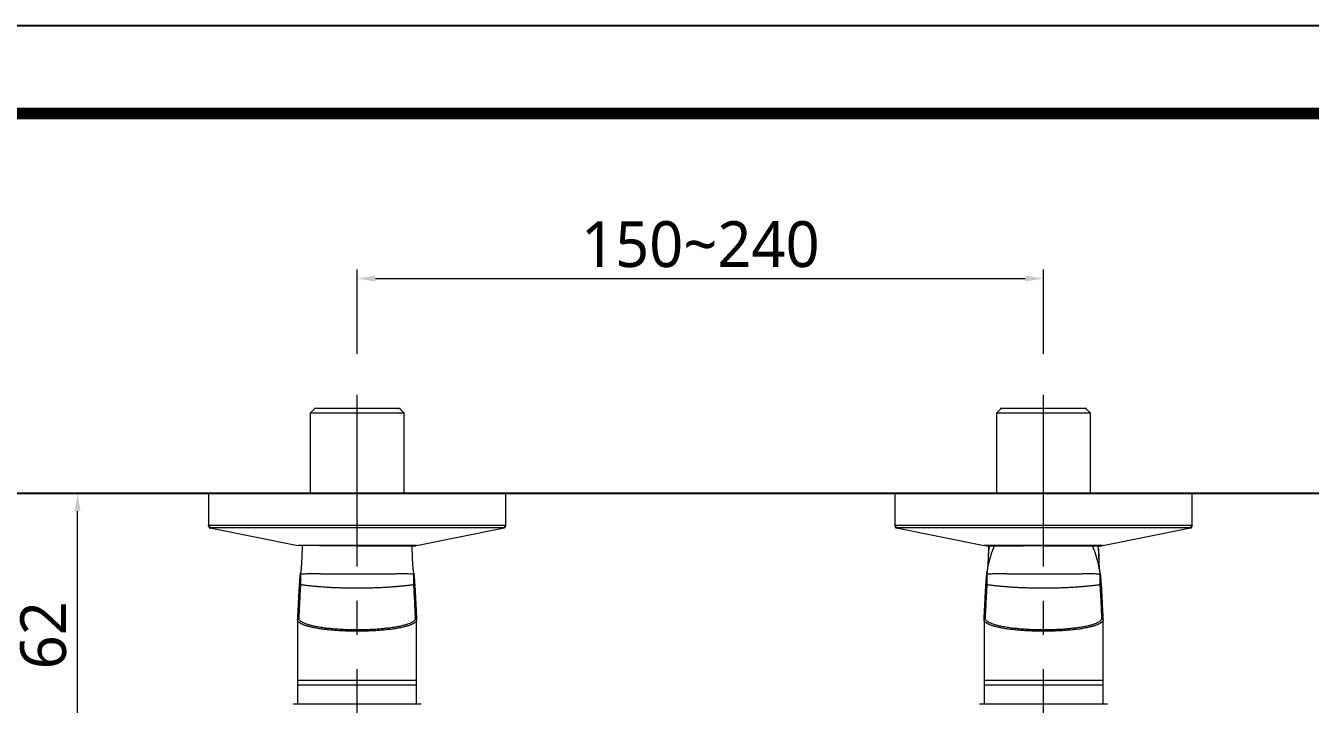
# Model space of a CAD drawing. Extents: x 6534 to 7663, y 0 to 827.
# Drawn here: x 6675 to 6955.7, y 678.5 to 826.8 of the extents above; entities that cross this region are included whole.
import ezdxf

# ---------------------------------------------------------------- set-up
doc = ezdxf.new("R2010")
doc.units = 0
doc.header["$LTSCALE"] = 30
doc.header["$MEASUREMENT"] = 0
doc.header["$PDMODE"] = 3
doc.header["$PDSIZE"] = -10
doc.linetypes.add('CENTER', pattern=[2, 1.25, -0.25, 0.25, -0.25])
doc.layers.get('0').update_dxf_attribs({"linetype": 'CONTINUOUS'})
doc.layers.get('DEFPOINTS').update_dxf_attribs({"linetype": 'CONTINUOUS'})
doc.layers.add('1', color=7, linetype='CONTINUOUS')
doc.layers.add('DEF_LAYER_ASSEM_MEMBER', color=7, linetype='CONTINUOUS')
doc.styles.add('Daelim Dimension', font='NanumGothic.ttf')
doc.dimstyles.new('DEFAULT', dxfattribs={"dimscale": 2, "dimtxt": 2, "dimasz": 2, "dimexe": 0, "dimexo": 2, "dimgap": 1, "dimtad": 1, "dimdec": 1, "dimzin": 9, "dimdsep": 46, "dimtxsty": 'Daelim Dimension', "dimcen": 0.5, "dimclrd": 252, "dimclre": 252, "dimclrt": 3, "dimadec": 1, "dimazin": 0, "dimtfac": 1, "dimtdec": 1, "dimtix": 1, "dimtmove": 0, "dimatfit": 3, "dimfxl": 1, "dimtolj": 1, "dimtzin": 1, "dimlwd": 9, "dimlwe": 9, "dimarcsym": 0})

# ---------------------------------------------------------------- blocks, each defined once
blk = doc.blocks.new('*D12')
at = {"color": 5, "lineweight": 9, "ltscale": 0.5, "transparency": 16777216}
for p, q in [((6697.13, 724.65), (6684.33, 724.65)), ((6686.33, 666.49), (6686.33, 720.65)), ((6697.13, 662.49), (6684.33, 662.49))]:
    blk.add_line(p, q, dxfattribs=at)
at = {"color": 5, "ltscale": 0.5, "transparency": 16777216}
for points in [[(6685.66, 720.65), (6686.99, 720.65), (6686.33, 724.65)], [(6685.66, 666.49), (6686.99, 666.49), (6686.33, 662.49)]]:
    blk.add_solid(points, dxfattribs=at)
at = {"layer": 'DEFPOINTS', "color": 0, "ltscale": 0.5, "transparency": 16777216}
for p in [(6686.33, 724.65), (6701.13, 724.65), (6701.13, 662.49)]:
    blk.add_point(p, dxfattribs=at)
at = {"color": 7, "ltscale": 0.5, "transparency": 16777216, "insert": (6678.88, 693.57), "char_height": 10, "attachment_point": 5, "rotation": 90, "style": 'Daelim Dimension'}
blk.add_mtext('\\A1;62', dxfattribs=at)
blk = doc.blocks.new('*D16')
at = {"color": 5, "lineweight": 9, "ltscale": 0.5, "transparency": 16777216}
for p, q in [((6747.43, 755.05), (6747.43, 773.54)), ((6897.43, 755.05), (6897.43, 773.54)), ((6751.43, 771.54), (6893.43, 771.54))]:
    blk.add_line(p, q, dxfattribs=at)
at = {"color": 5, "ltscale": 0.5, "transparency": 16777216}
for points in [[(6751.43, 772.2), (6751.43, 770.87), (6747.43, 771.54)], [(6893.43, 772.2), (6893.43, 770.87), (6897.43, 771.54)]]:
    blk.add_solid(points, dxfattribs=at)
at = {"layer": 'DEFPOINTS', "color": 0, "ltscale": 0.5, "transparency": 16777216}
for p in [(6897.43, 771.54), (6747.43, 751.05), (6897.43, 751.05)]:
    blk.add_point(p, dxfattribs=at)
at = {"color": 7, "ltscale": 0.5, "transparency": 16777216, "insert": (6822.43, 778.98), "char_height": 10, "attachment_point": 5, "style": 'Daelim Dimension'}
blk.add_mtext('\\A1;150~240', dxfattribs=at)

msp = doc.modelspace()

# ---------------------------------------------------------------- linework, layer by layer
at = {"ltscale": 0.5}
msp.add_line((6667.46, 724.65), (7358.15, 724.65), dxfattribs=at)
msp.add_lwpolyline([(6534.42, 0), (7662.82, 0), (7662.82, 826.8), (6534.42, 826.8)], close=True, dxfattribs=at)
at = {"color": 5, "linetype": 'ByBlock', "lineweight": 200, "const_width": 2.6}
msp.add_lwpolyline([(6552.57, 35.4), (7644.57, 35.4), (7644.57, 807.6), (6552.57, 807.6)], close=True, dxfattribs=at)
at = {"ltscale": 0.5}
for centre, radius, start, end in [((6715.59, 717.67), 0.675, 191.2992, 247.2598), ((6779.22, 717.71), 0.729, 294.9963, 346.4523), ((6865.56, 717.65), 0.638, 189.5407, 249.0306), ((6929.26, 717.68), 0.684, 293.1769, 348.2717)]:
    msp.add_arc(centre, radius, start, end, dxfattribs=at)
at = {"layer": '1', "color": 7, "linetype": 'Continuous', "lineweight": 18}
for p, q in [((6738.18, 743.13), (6737.18, 742.13)), ((6737.18, 742.13), (6737.18, 724.65)), ((6738.03, 743.13), (6738.03, 742.98)), ((6757.68, 742.13), (6756.68, 743.13)), ((6756.83, 742.98), (6756.83, 743.13)), ((6757.68, 724.65), (6757.68, 742.13)), ((6888.18, 743.13), (6887.18, 742.13)), ((6887.18, 742.13), (6887.18, 724.65)), ((6888.03, 743.13), (6888.03, 742.98)), ((6907.68, 742.13), (6906.68, 743.13)), ((6906.83, 742.98), (6906.83, 743.13)), ((6907.68, 724.65), (6907.68, 742.13)), ((6714.93, 724.63), (6714.93, 717.54)), ((6779.93, 717.54), (6779.93, 724.63)), ((6864.93, 724.63), (6864.93, 717.54)), ((6929.93, 717.54), (6929.93, 724.63)), ((6715.33, 717.05), (6734.49, 713.17)), ((6760.38, 713.17), (6779.53, 717.05)), ((6865.33, 717.05), (6884.49, 713.17)), ((6910.38, 713.17), (6929.53, 717.05)), ((6734.43, 683.67), (6734.43, 678.47)), ((6760.43, 678.47), (6760.43, 683.67)), ((6884.43, 683.67), (6884.43, 678.47)), ((6910.43, 678.47), (6910.43, 683.67))]:
    msp.add_line(p, q, dxfattribs=at)
at = {"layer": '1', "color": 7, "linetype": 'Continuous', "lineweight": 13}
for p, q in [((6753.57, 713.13), (6753.57, 713.14)), ((6903.57, 713.13), (6903.57, 713.14))]:
    msp.add_line(p, q, dxfattribs=at)
at = {"layer": '1', "color": 7, "linetype": 'Continuous', "lineweight": 18}
for centre, major_axis, ratio, start_param, end_param in [((6747.43, 742.13), (-10.25, 0), 0.000742, 4.712389, 6.283206), ((6747.43, 743.13), (-9.4, 0), 0.000742, 4.712389, 6.283193), ((6747.43, 743.13), (-9.25, 0), 0.000742, 4.712389, 6.282467), ((6747.43, 743.13), (-9.25, 0), 0.000742, 2.996449, 4.712389), ((6747.43, 743.13), (-9.4, 0), 0.000742, 3.141585, 4.712389), ((6747.43, 742.13), (-10.25, 0), 0.000742, 3.141572, 4.712389), ((6897.43, 742.13), (-10.25, 0), 0.000742, 4.712389, 6.283206), ((6897.43, 743.13), (-9.4, 0), 0.000742, 4.712389, 6.283193), ((6897.43, 743.13), (-9.25, 0), 0.000742, 4.712389, 6.282467), ((6897.43, 743.13), (-9.4, 0), 0.000742, 3.141585, 4.712389), ((6897.43, 743.13), (-9.25, 0), 0.000742, 2.996449, 4.712389), ((6897.43, 742.13), (-10.25, 0), 0.000742, 3.141572, 4.712389), ((6747.43, 724.63), (-32.5, 0), 0.000742, 5.423876, 6.28319), ((6747.43, 724.63), (32.5, 0), 0.000742, 6.283184, 8.565468), ((6897.43, 724.63), (-32.5, 0), 0.000742, 5.423876, 6.28319), ((6897.43, 724.63), (32.5, 0), 0.000742, 6.283184, 8.565468), ((6747.43, 717.05), (-32.1, 0), 0.000742, 5.423876, 6.28182), ((6747.43, 717.05), (-32.1, 0), 0.000742, 3.140809, 5.423876), ((6897.43, 717.05), (-32.1, 0), 0.000742, 5.423876, 6.28182), ((6897.43, 717.05), (-32.1, 0), 0.000742, 3.140809, 5.423876), ((6747.43, 713.17), (-12.95, 0), 0.000742, 5.625991, 6.279825), ((6747.43, 713.17), (-12.95, 0), 0.000742, 3.144873, 5.423876), ((6747.43, 713.13), (-12.55, 0), 0.000742, 3.147991, 5.423876), ((6747.43, 713.13), (9.4, 0), 0.000742, 5.423876, 8.565468), ((6747.43, 713.13), (-12.55, 0), 0.000742, 1.779825, 2.282283), ((6747.43, 713.13), (-12.55, 0), 0.000742, 2.282283, 2.672626), ((6897.43, 713.13), (-12.55, 0), 0.000742, 5.423876, 6.572962), ((6897.43, 713.13), (-12.55, 0), 0.000742, 5.826121, 7.493154), ((6897.43, 713.17), (-12.95, 0), 0.000742, 5.625991, 6.279825), ((6897.43, 713.13), (-12.55, 0), 0.000742, 5.423876, 6.199702), ((6897.43, 713.13), (9.4, 0), 0.000742, 2.282283, 3.141611), ((6897.43, 713.17), (-12.95, 0), 0.000742, 3.144873, 5.423876), ((6897.43, 713.13), (-12.55, 0), 0.000742, 3.147991, 5.423876), ((6897.43, 713.13), (9.4, 0), 0.000742, 5.423876, 8.565468), ((6897.43, 713.13), (-12.55, 0), 0.000742, 1.779825, 2.282283), ((6897.43, 713.13), (-12.55, 0), 0.000742, 2.282283, 2.672626), ((6759.77, 704.04), (0.3, 0.016), 0.981961, 6.230208, 7.800655), ((6759.75, 704.28), (0.298, 0.035), 0.982862, 6.164967, 6.283286), ((6909.77, 704.04), (0.3, 0.016), 0.981961, 6.230208, 7.800655), ((6909.75, 704.28), (0.298, 0.035), 0.982862, 6.164967, 6.283286), ((6747.43, 682.67), (-13, 0), 0.000742, 4.712389, 6.283188), ((6747.43, 682.67), (-13, 0), 0.000742, 3.14159, 4.712389), ((6897.43, 682.67), (-13, 0), 0.000742, 4.712389, 6.283188), ((6897.43, 682.67), (-13, 0), 0.000742, 3.14159, 4.712389), ((6747.43, 678.47), (14, 0), 0.000742, 1.570796, 3.140699), ((6747.43, 678.47), (14, 0), 0.000742, 0.000894, 1.570796), ((6897.43, 678.47), (14, 0), 0.000742, 1.570796, 3.140699), ((6897.43, 678.47), (14, 0), 0.000742, 0.000894, 1.570796)]:
    msp.add_ellipse(centre, major_axis=major_axis, ratio=ratio, start_param=start_param, end_param=end_param, dxfattribs=at)
at = {"layer": '1', "color": 7, "linetype": 'Continuous', "lineweight": 13}
for centre, major_axis, ratio, start_param, end_param in [((6747.43, 717.54), (-32.5, 0), 0.000742, 5.423876, 6.283355), ((6747.43, 717.54), (-32.5, 0), 0.000742, 3.141756, 5.423876), ((6897.43, 717.54), (-32.5, 0), 0.000742, 5.423876, 6.283355), ((6897.43, 717.54), (-32.5, 0), 0.000742, 3.141756, 5.423876), ((6747.43, 713.17), (-12.95, 0), 0.000742, 5.423876, 6.279809), ((6747.43, 713.13), (-12.55, 0), 0.000742, 2.909669, 3.147978), ((6897.43, 713.17), (-12.95, 0), 0.000742, 5.423876, 6.279809), ((6897.43, 713.13), (-12.55, 0), 0.000742, 5.423876, 6.199702), ((6889.24, 715.14), (0, -2), 0.65296, 6.082377, 6.282205), ((6897.43, 713.13), (-12.55, 0), 0.000742, 2.909669, 3.147978), ((6735.1, 704.04), (-0.3, 0.016), 0.981961, 4.765716, 6.336162), ((6735.12, 704.28), (-0.298, 0.035), 0.982862, 4.827117, 6.401403), ((6759.75, 704.28), (0.298, 0.035), 0.982862, 0.000101, 1.456068), ((6885.1, 704.04), (-0.3, 0.016), 0.981961, 4.765716, 6.336162), ((6885.12, 704.28), (-0.298, 0.035), 0.982862, 4.827117, 6.401403), ((6909.75, 704.28), (0.298, 0.035), 0.982862, 0.000101, 1.456068), ((6734.73, 696.94), (-0.3, 0.015), 0.981403, 4.762568, 6.335368), ((6760.13, 696.94), (0.3, 0.015), 0.981403, 6.231002, 7.803802), ((6884.73, 696.94), (-0.3, 0.015), 0.981403, 4.762568, 6.335368), ((6910.13, 696.94), (0.3, 0.015), 0.981403, 6.231002, 7.803802)]:
    msp.add_ellipse(centre, major_axis=major_axis, ratio=ratio, start_param=start_param, end_param=end_param, dxfattribs=at)
at = {"layer": '1', "color": 7, "linetype": 'Continuous', "lineweight": 18}
for points, degree in [([(6735.43, 713.17), (6735.33, 710.74)], 1), ([(6758.12, 713.14), (6758.47, 713.14), (6758.77, 713.14), (6759, 713.13), (6759.18, 713.13), (6759.3, 713.13)], 5), ([(6759.3, 713.13), (6759.35, 713.13), (6759.39, 713.13), (6759.42, 713.13), (6759.43, 713.13), (6759.43, 713.13)], 5), ([(6759.53, 710.75), (6759.43, 713.17)], 1), ([(6885.06, 707.13), (6885.32, 709.15), (6885.88, 711.16), (6886.74, 713.14)], 3), ([(6885.43, 713.17), (6885.31, 710.19)], 1), ([(6885.57, 713.13), (6885.5, 713.13), (6885.46, 713.13), (6885.43, 713.13), (6885.42, 713.13), (6885.44, 713.13)], 5), ([(6886.74, 713.14), (6886.39, 713.14), (6886.1, 713.14), (6885.86, 713.13), (6885.68, 713.13), (6885.57, 713.13)], 5), ([(6908.12, 713.14), (6908.47, 713.14), (6908.77, 713.14), (6909, 713.13), (6909.18, 713.13), (6909.3, 713.13)], 5), ([(6909.8, 707.13), (6909.54, 709.15), (6908.98, 711.16), (6908.12, 713.14)], 3), ([(6909.3, 713.13), (6909.36, 713.13), (6909.41, 713.13), (6909.43, 713.13), (6909.44, 713.13), (6909.42, 713.13)], 5), ([(6909.56, 710.19), (6909.43, 713.17)], 1), ([(6735.33, 710.74), (6735.26, 708.38), (6735.06, 707.14)], 2), ([(6759.8, 707.2), (6759.6, 708.44), (6759.53, 710.75)], 2), ([(6885.33, 710.74), (6885.26, 708.38), (6885.06, 707.14)], 2), ([(6909.8, 707.2), (6909.6, 708.44), (6909.53, 710.75)], 2), ([(6735.06, 707.13), (6735.07, 707.1), (6735.08, 707.03), (6735.1, 706.97), (6735.11, 706.94)], 3), ([(6759.76, 706.94), (6759.76, 706.97), (6759.78, 707.03), (6759.79, 707.1), (6759.8, 707.13)], 3), ([(6885.06, 707.13), (6885.07, 707.1), (6885.08, 707.03), (6885.1, 706.97), (6885.11, 706.94)], 3), ([(6909.76, 706.94), (6909.76, 706.97), (6909.78, 707.03), (6909.79, 707.1), (6909.8, 707.13)], 3), ([(6734.43, 696.94), (6734.45, 697.24), (6734.48, 697.84), (6734.52, 698.66), (6734.56, 699.42), (6734.6, 700.13), (6734.63, 700.79), (6734.66, 701.4), (6734.69, 701.97), (6734.72, 702.5), (6734.74, 702.97), (6734.76, 703.37), (6734.78, 703.73), (6734.79, 703.94), (6734.8, 704.04)], 3), ([(6734.82, 704.32), (6734.8, 704.06)], 1), ([(6735.1, 704.34), (6735.1, 704.36), (6735.1, 704.42), (6735.11, 704.5), (6735.11, 704.55), (6735.12, 704.58)], 3), ([(6759.75, 704.58), (6759.47, 704.54), (6758.9, 704.47), (6758.02, 704.37), (6757.12, 704.28), (6756.19, 704.19), (6755.24, 704.11), (6754.26, 704.04), (6753.27, 703.98), (6752.25, 703.94), (6751.2, 703.9), (6750.08, 703.86), (6748.84, 703.84), (6747.92, 703.84), (6747.43, 703.84)], 3), ([(6759.75, 704.58), (6759.75, 704.55), (6759.75, 704.5), (6759.76, 704.42), (6759.77, 704.36), (6759.77, 704.34)], 3), ([(6760.07, 704.06), (6760.04, 704.32)], 1), ([(6760.07, 704.04), (6760.07, 703.89), (6760.09, 703.58), (6760.11, 703.13), (6760.14, 702.63), (6760.17, 702.09), (6760.2, 701.51), (6760.23, 700.88), (6760.26, 700.21), (6760.3, 699.48), (6760.34, 698.7), (6760.38, 697.86), (6760.41, 697.25), (6760.43, 696.94)], 3), ([(6884.43, 696.94), (6884.45, 697.24), (6884.48, 697.84), (6884.52, 698.66), (6884.56, 699.42), (6884.6, 700.13), (6884.63, 700.79), (6884.66, 701.4), (6884.69, 701.97), (6884.72, 702.5), (6884.74, 702.97), (6884.76, 703.37), (6884.78, 703.73), (6884.79, 703.94), (6884.8, 704.04)], 3), ([(6884.82, 704.32), (6884.8, 704.06)], 1), ([(6885.1, 704.34), (6885.1, 704.36), (6885.1, 704.42), (6885.11, 704.5), (6885.11, 704.55), (6885.12, 704.58)], 3), ([(6909.75, 704.58), (6909.47, 704.54), (6908.9, 704.47), (6908.02, 704.37), (6907.12, 704.28), (6906.19, 704.19), (6905.24, 704.11), (6904.26, 704.04), (6903.27, 703.98), (6902.25, 703.94), (6901.2, 703.9), (6900.08, 703.86), (6898.84, 703.84), (6897.92, 703.84), (6897.43, 703.84)], 3), ([(6909.75, 704.58), (6909.75, 704.55), (6909.75, 704.5), (6909.76, 704.42), (6909.77, 704.36), (6909.77, 704.34)], 3), ([(6910.07, 704.06), (6910.04, 704.32)], 1), ([(6910.07, 704.04), (6910.07, 703.89), (6910.09, 703.58), (6910.11, 703.13), (6910.14, 702.63), (6910.17, 702.09), (6910.2, 701.51), (6910.23, 700.88), (6910.26, 700.21), (6910.3, 699.48), (6910.34, 698.7), (6910.38, 697.86), (6910.41, 697.25), (6910.43, 696.94)], 3), ([(6734.43, 696.99), (6734.43, 683.67)], 1), ([(6747.43, 694.73), (6747.16, 694.73), (6746.62, 694.73), (6745.81, 694.74), (6744.88, 694.77), (6743.87, 694.82), (6742.76, 694.9), (6741.58, 695), (6740.36, 695.14), (6739.15, 695.32), (6738.06, 695.52), (6737.14, 695.74), (6736.42, 695.96), (6735.86, 696.18), (6735.44, 696.38), (6735.14, 696.57), (6734.95, 696.74), (6734.81, 696.91), (6734.74, 697.08), (6734.73, 697.18), (6734.73, 697.23)], 3), ([(6760.13, 697.23), (6760.13, 697.18), (6760.12, 697.08), (6760.05, 696.92), (6759.91, 696.73), (6759.68, 696.54), (6759.32, 696.32), (6758.81, 696.09), (6758.12, 695.86), (6757.23, 695.62), (6756.19, 695.4), (6755.07, 695.22), (6753.94, 695.07), (6752.83, 694.96), (6751.79, 694.87), (6750.81, 694.81), (6749.93, 694.77), (6749.05, 694.74), (6748.18, 694.73), (6747.67, 694.73), (6747.43, 694.73)], 3), ([(6760.43, 683.67), (6760.43, 696.99)], 1), ([(6884.43, 696.99), (6884.43, 683.67)], 1), ([(6897.43, 694.73), (6897.16, 694.73), (6896.62, 694.73), (6895.81, 694.74), (6894.88, 694.77), (6893.87, 694.82), (6892.76, 694.9), (6891.58, 695), (6890.36, 695.14), (6889.15, 695.32), (6888.06, 695.52), (6887.14, 695.74), (6886.42, 695.96), (6885.86, 696.18), (6885.44, 696.38), (6885.14, 696.57), (6884.95, 696.74), (6884.81, 696.91), (6884.74, 697.08), (6884.73, 697.18), (6884.73, 697.23)], 3), ([(6910.13, 697.23), (6910.13, 697.18), (6910.12, 697.08), (6910.05, 696.92), (6909.91, 696.73), (6909.68, 696.54), (6909.32, 696.32), (6908.81, 696.09), (6908.12, 695.86), (6907.23, 695.62), (6906.19, 695.4), (6905.07, 695.22), (6903.94, 695.07), (6902.83, 694.96), (6901.79, 694.87), (6900.81, 694.81), (6899.93, 694.77), (6899.05, 694.74), (6898.18, 694.73), (6897.67, 694.73), (6897.43, 694.73)], 3), ([(6910.43, 683.67), (6910.43, 696.99)], 1)]:
    msp.add_open_spline(points, degree=degree, dxfattribs=at)
for points, degree, knots in [([(6747.43, 713.14), (6748.09, 713.14), (6749.41, 713.14), (6751.37, 713.14), (6753.82, 713.14), (6755.89, 713.14), (6757.15, 713.14), (6757.82, 713.14), (6758.12, 713.14)], 5, [0, 0, 0, 0, 0, 0, 0.25, 0.5, 0.75, 1, 1, 1, 1, 1, 1]), ([(6759.47, 713.13), (6759.58, 713.13), (6759.76, 713.13), (6759.92, 713.13), (6759.99, 713.13), (6760.01, 713.13), (6760.07, 713.13), (6760.14, 713.14), (6760.2, 713.14), (6760.24, 713.15), (6760.24, 713.15)], 3, [0, 0, 0, 0, 0.320669, 0.643512, 0.809326, 0.915904, 0.947492, 0.966901, 0.995271, 1, 1, 1, 1]), ([(6897.43, 713.14), (6896.77, 713.14), (6895.46, 713.14), (6893.49, 713.14), (6891.04, 713.14), (6888.97, 713.14), (6887.72, 713.14), (6887.04, 713.14), (6886.74, 713.14)], 5, [0, 0, 0, 0, 0, 0, 0.25, 0.5, 0.75, 1, 1, 1, 1, 1, 1]), ([(6897.43, 713.14), (6898.09, 713.14), (6899.41, 713.14), (6901.37, 713.14), (6903.82, 713.14), (6905.89, 713.14), (6907.15, 713.14), (6907.82, 713.14), (6908.12, 713.14)], 5, [0, 0, 0, 0, 0, 0, 0.25, 0.5, 0.75, 1, 1, 1, 1, 1, 1]), ([(6909.49, 713.13), (6909.59, 713.13), (6909.77, 713.13), (6909.92, 713.13), (6909.99, 713.13), (6910.01, 713.13), (6910.07, 713.13), (6910.14, 713.14), (6910.2, 713.14), (6910.24, 713.15), (6910.24, 713.15)], 3, [0, 0, 0, 0, 0.305311, 0.635452, 0.805015, 0.914003, 0.946305, 0.966153, 0.995164, 1, 1, 1, 1]), ([(6885.33, 710.74), (6885.33, 710.73), (6885.33, 710.7), (6885.33, 710.64), (6885.32, 710.56), (6885.32, 710.49), (6885.32, 710.41), (6885.31, 710.33), (6885.31, 710.27), (6885.31, 710.24), (6885.31, 710.23)], 3, [0, 0, 0, 0, 0.041452, 0.192105, 0.343599, 0.495935, 0.649113, 0.803134, 0.957998, 1, 1, 1, 1]), ([(6909.53, 710.75), (6909.53, 710.7), (6909.54, 710.64), (6909.54, 710.47), (6909.55, 710.35), (6909.55, 710.23)], 3, [0, 0, 0, 0, 0.295619, 0.295619, 1, 1, 1, 1]), ([(6734.82, 704.28), (6734.82, 704.29), (6734.82, 704.29), (6734.82, 704.3), (6734.82, 704.31), (6734.82, 704.31), (6734.82, 704.32), (6734.82, 704.33), (6734.82, 704.34), (6734.82, 704.35), (6734.83, 704.36), (6734.83, 704.37), (6734.83, 704.38), (6734.83, 704.39), (6734.83, 704.4), (6734.83, 704.41), (6734.83, 704.42), (6734.83, 704.43), (6734.83, 704.44), (6734.83, 704.46), (6734.84, 704.47), (6734.84, 704.48), (6734.84, 704.49), (6734.84, 704.51), (6734.84, 704.52), (6734.84, 704.54), (6734.84, 704.56), (6734.85, 704.59), (6734.85, 704.61), (6734.85, 704.64), (6734.85, 704.67), (6734.85, 704.7), (6734.86, 704.74), (6734.86, 704.77), (6734.86, 704.8), (6734.86, 704.84), (6734.87, 704.87), (6734.87, 704.9), (6734.87, 704.91)], 3, [0, 0, 0, 0, 0.021119, 0.042235, 0.063351, 0.084466, 0.105583, 0.126703, 0.147826, 0.168954, 0.190088, 0.211229, 0.232378, 0.253536, 0.274705, 0.295885, 0.317079, 0.338286, 0.359508, 0.380747, 0.402003, 0.423278, 0.444572, 0.465887, 0.487225, 0.508585, 0.549692, 0.590743, 0.631747, 0.672711, 0.713645, 0.754555, 0.795451, 0.836341, 0.877232, 0.918134, 0.959054, 1, 1, 1, 1]), ([(6734.87, 704.91), (6734.87, 704.91), (6734.87, 704.91), (6734.87, 704.92), (6734.87, 704.93), (6734.87, 704.94), (6734.87, 704.95), (6734.87, 704.96), (6734.87, 704.97), (6734.87, 704.99), (6734.88, 705), (6734.88, 705.02), (6734.88, 705.03), (6734.88, 705.05), (6734.88, 705.06), (6734.88, 705.08), (6734.88, 705.1), (6734.88, 705.11), (6734.88, 705.13), (6734.88, 705.14), (6734.88, 705.15), (6734.89, 705.16), (6734.89, 705.17), (6734.89, 705.18), (6734.89, 705.19), (6734.89, 705.21), (6734.89, 705.22), (6734.89, 705.23), (6734.89, 705.24), (6734.89, 705.25), (6734.89, 705.26), (6734.89, 705.28), (6734.89, 705.3), (6734.9, 705.32), (6734.9, 705.34), (6734.9, 705.37), (6734.9, 705.39), (6734.9, 705.42), (6734.91, 705.46), (6734.91, 705.52), (6734.92, 705.59), (6734.92, 705.66), (6734.93, 705.73), (6734.93, 705.81), (6734.94, 705.88), (6734.94, 705.96), (6734.95, 706.02), (6734.95, 706.08), (6734.96, 706.14), (6734.96, 706.19), (6734.97, 706.25), (6734.97, 706.3), (6734.98, 706.35), (6734.98, 706.41), (6734.99, 706.46), (6734.99, 706.52), (6735, 706.57), (6735, 706.62), (6735.01, 706.68), (6735.02, 706.73), (6735.02, 706.79), (6735.03, 706.85), (6735.04, 706.9), (6735.04, 706.96), (6735.05, 707.01), (6735.06, 707.07), (6735.06, 707.11), (6735.06, 707.13)], 3, [0, 0, 0, 0, 0.004125, 0.008927, 0.014408, 0.020565, 0.027399, 0.034909, 0.043092, 0.051947, 0.061473, 0.073789, 0.084149, 0.092571, 0.099368, 0.109159, 0.118762, 0.126807, 0.132993, 0.139176, 0.145356, 0.151532, 0.157706, 0.163875, 0.170042, 0.176205, 0.182365, 0.188522, 0.194675, 0.200825, 0.206971, 0.216427, 0.226623, 0.237559, 0.249235, 0.261647, 0.274795, 0.288677, 0.303289, 0.337894, 0.372219, 0.406282, 0.440105, 0.47371, 0.507118, 0.540353, 0.573437, 0.596116, 0.618601, 0.640903, 0.663028, 0.684986, 0.706784, 0.728431, 0.749936, 0.771307, 0.792552, 0.81368, 0.8347, 0.855621, 0.876451, 0.897198, 0.917871, 0.93848, 0.959032, 0.979536, 1, 1, 1, 1]), ([(6735.12, 704.58), (6735.11, 704.64), (6735.11, 704.81), (6735.1, 705.23), (6735.1, 705.75), (6735.1, 706.33), (6735.11, 706.74), (6735.11, 706.94)], 3, [0, 0, 0, 0, 0.225859, 0.443528, 0.654479, 0.846311, 1, 1, 1, 1]), ([(6759.76, 706.94), (6759.76, 706.74), (6759.76, 706.3), (6759.76, 705.71), (6759.76, 705.19), (6759.76, 704.8), (6759.75, 704.64), (6759.75, 704.58)], 3, [0, 0, 0, 0, 0.156734, 0.369671, 0.575106, 0.785338, 1, 1, 1, 1]), ([(6759.8, 707.13), (6759.8, 707.12), (6759.8, 707.1), (6759.81, 707.07), (6759.81, 707.05), (6759.81, 707.02), (6759.82, 706.99), (6759.82, 706.97), (6759.82, 706.94), (6759.83, 706.91), (6759.83, 706.89), (6759.83, 706.86), (6759.84, 706.83), (6759.84, 706.81), (6759.84, 706.78), (6759.84, 706.75), (6759.85, 706.73), (6759.85, 706.7), (6759.85, 706.68), (6759.86, 706.65), (6759.86, 706.62), (6759.86, 706.6), (6759.86, 706.57), (6759.87, 706.55), (6759.87, 706.52), (6759.87, 706.49), (6759.87, 706.47), (6759.88, 706.44), (6759.88, 706.42), (6759.88, 706.39), (6759.88, 706.37), (6759.89, 706.34), (6759.89, 706.31), (6759.89, 706.29), (6759.89, 706.26), (6759.9, 706.24), (6759.9, 706.21), (6759.9, 706.19), (6759.9, 706.16), (6759.9, 706.14), (6759.91, 706.11), (6759.91, 706.05), (6759.92, 705.96), (6759.93, 705.84), (6759.94, 705.73), (6759.95, 705.61), (6759.95, 705.52), (6759.96, 705.45), (6759.96, 705.4), (6759.96, 705.36), (6759.97, 705.31), (6759.97, 705.27), (6759.97, 705.23), (6759.98, 705.18), (6759.98, 705.14), (6759.98, 705.1), (6759.98, 705.06), (6759.99, 705.02), (6759.99, 704.98), (6759.99, 704.95), (6759.99, 704.92), (6759.99, 704.91)], 3, [0, 0, 0, 0, 0.009698, 0.019405, 0.029122, 0.038851, 0.048591, 0.058345, 0.068113, 0.077895, 0.087693, 0.097508, 0.107341, 0.117192, 0.127063, 0.136954, 0.146867, 0.156801, 0.166759, 0.176741, 0.186748, 0.196781, 0.206841, 0.216929, 0.227045, 0.237191, 0.247367, 0.257575, 0.267816, 0.278089, 0.288397, 0.29874, 0.309119, 0.319535, 0.329989, 0.340481, 0.351013, 0.361586, 0.3722, 0.382856, 0.393555, 0.404299, 0.456104, 0.508622, 0.561948, 0.616175, 0.671389, 0.69516, 0.718866, 0.742512, 0.766103, 0.789645, 0.81314, 0.836595, 0.860013, 0.8834, 0.906759, 0.930095, 0.953411, 0.976711, 1, 1, 1, 1]), ([(6759.99, 704.91), (6759.99, 704.9), (6759.99, 704.89), (6760, 704.87), (6760, 704.85), (6760, 704.84), (6760, 704.82), (6760, 704.8), (6760, 704.78), (6760, 704.77), (6760, 704.75), (6760.01, 704.73), (6760.01, 704.72), (6760.01, 704.7), (6760.01, 704.69), (6760.01, 704.67), (6760.01, 704.66), (6760.01, 704.64), (6760.01, 704.63), (6760.02, 704.61), (6760.02, 704.6), (6760.02, 704.58), (6760.02, 704.57), (6760.02, 704.56), (6760.02, 704.54), (6760.02, 704.53), (6760.02, 704.5), (6760.03, 704.48), (6760.03, 704.45), (6760.03, 704.43), (6760.03, 704.41), (6760.03, 704.39), (6760.04, 704.37), (6760.04, 704.35), (6760.04, 704.33), (6760.04, 704.31), (6760.04, 704.3), (6760.05, 704.29), (6760.05, 704.28)], 3, [0, 0, 0, 0, 0.020603, 0.041201, 0.061795, 0.082385, 0.102974, 0.123561, 0.144148, 0.164736, 0.185326, 0.205919, 0.226516, 0.247119, 0.267727, 0.288343, 0.308968, 0.329602, 0.350246, 0.370902, 0.391571, 0.412253, 0.432949, 0.453662, 0.474391, 0.495137, 0.537494, 0.579769, 0.621971, 0.664109, 0.706192, 0.74823, 0.790231, 0.832204, 0.874158, 0.916103, 0.958048, 1, 1, 1, 1]), ([(6884.82, 704.28), (6884.82, 704.29), (6884.82, 704.29), (6884.82, 704.3), (6884.82, 704.31), (6884.82, 704.31), (6884.82, 704.32), (6884.82, 704.33), (6884.82, 704.34), (6884.82, 704.35), (6884.83, 704.36), (6884.83, 704.37), (6884.83, 704.38), (6884.83, 704.39), (6884.83, 704.4), (6884.83, 704.41), (6884.83, 704.42), (6884.83, 704.43), (6884.83, 704.44), (6884.83, 704.46), (6884.84, 704.47), (6884.84, 704.48), (6884.84, 704.49), (6884.84, 704.51), (6884.84, 704.52), (6884.84, 704.54), (6884.84, 704.56), (6884.85, 704.59), (6884.85, 704.61), (6884.85, 704.64), (6884.85, 704.67), (6884.85, 704.7), (6884.86, 704.74), (6884.86, 704.77), (6884.86, 704.8), (6884.86, 704.84), (6884.87, 704.87), (6884.87, 704.9), (6884.87, 704.91)], 3, [0, 0, 0, 0, 0.021119, 0.042235, 0.063351, 0.084466, 0.105583, 0.126703, 0.147826, 0.168954, 0.190088, 0.211229, 0.232378, 0.253536, 0.274705, 0.295885, 0.317079, 0.338286, 0.359508, 0.380747, 0.402003, 0.423278, 0.444572, 0.465887, 0.487225, 0.508585, 0.549692, 0.590743, 0.631747, 0.672711, 0.713645, 0.754555, 0.795451, 0.836341, 0.877232, 0.918134, 0.959054, 1, 1, 1, 1]), ([(6884.87, 704.91), (6884.87, 704.91), (6884.87, 704.91), (6884.87, 704.92), (6884.87, 704.93), (6884.87, 704.94), (6884.87, 704.95), (6884.87, 704.96), (6884.87, 704.97), (6884.87, 704.99), (6884.88, 705), (6884.88, 705.02), (6884.88, 705.03), (6884.88, 705.05), (6884.88, 705.06), (6884.88, 705.08), (6884.88, 705.1), (6884.88, 705.11), (6884.88, 705.13), (6884.88, 705.14), (6884.88, 705.15), (6884.89, 705.16), (6884.89, 705.17), (6884.89, 705.18), (6884.89, 705.19), (6884.89, 705.21), (6884.89, 705.22), (6884.89, 705.23), (6884.89, 705.24), (6884.89, 705.25), (6884.89, 705.26), (6884.89, 705.28), (6884.89, 705.3), (6884.9, 705.32), (6884.9, 705.34), (6884.9, 705.37), (6884.9, 705.39), (6884.9, 705.42), (6884.91, 705.46), (6884.91, 705.52), (6884.92, 705.59), (6884.92, 705.66), (6884.93, 705.73), (6884.93, 705.81), (6884.94, 705.88), (6884.94, 705.96), (6884.95, 706.02), (6884.95, 706.08), (6884.96, 706.14), (6884.96, 706.19), (6884.97, 706.25), (6884.97, 706.3), (6884.98, 706.35), (6884.98, 706.41), (6884.99, 706.46), (6884.99, 706.52), (6885, 706.57), (6885, 706.62), (6885.01, 706.68), (6885.02, 706.73), (6885.02, 706.79), (6885.03, 706.85), (6885.04, 706.9), (6885.04, 706.96), (6885.05, 707.01), (6885.06, 707.07), (6885.06, 707.11), (6885.06, 707.13)], 3, [0, 0, 0, 0, 0.004125, 0.008927, 0.014408, 0.020565, 0.027399, 0.034909, 0.043092, 0.051947, 0.061473, 0.073789, 0.084149, 0.092571, 0.099368, 0.109159, 0.118762, 0.126807, 0.132993, 0.139176, 0.145356, 0.151532, 0.157706, 0.163875, 0.170042, 0.176205, 0.182365, 0.188522, 0.194675, 0.200825, 0.206971, 0.216427, 0.226623, 0.237559, 0.249235, 0.261647, 0.274795, 0.288677, 0.303289, 0.337894, 0.372219, 0.406282, 0.440105, 0.47371, 0.507118, 0.540353, 0.573437, 0.596116, 0.618601, 0.640903, 0.663028, 0.684986, 0.706784, 0.728431, 0.749936, 0.771307, 0.792552, 0.81368, 0.8347, 0.855621, 0.876451, 0.897198, 0.917871, 0.93848, 0.959032, 0.979536, 1, 1, 1, 1]), ([(6885.12, 704.58), (6885.11, 704.64), (6885.11, 704.81), (6885.1, 705.23), (6885.1, 705.75), (6885.1, 706.33), (6885.11, 706.74), (6885.11, 706.94)], 3, [0, 0, 0, 0, 0.225859, 0.443528, 0.654479, 0.846311, 1, 1, 1, 1]), ([(6909.76, 706.94), (6909.76, 706.74), (6909.76, 706.3), (6909.76, 705.71), (6909.76, 705.19), (6909.76, 704.8), (6909.75, 704.64), (6909.75, 704.58)], 3, [0, 0, 0, 0, 0.156734, 0.369671, 0.575106, 0.785338, 1, 1, 1, 1]), ([(6909.8, 707.13), (6909.8, 707.12), (6909.8, 707.1), (6909.81, 707.07), (6909.81, 707.05), (6909.81, 707.02), (6909.82, 706.99), (6909.82, 706.97), (6909.82, 706.94), (6909.83, 706.91), (6909.83, 706.89), (6909.83, 706.86), (6909.84, 706.83), (6909.84, 706.81), (6909.84, 706.78), (6909.84, 706.75), (6909.85, 706.73), (6909.85, 706.7), (6909.85, 706.68), (6909.86, 706.65), (6909.86, 706.62), (6909.86, 706.6), (6909.86, 706.57), (6909.87, 706.55), (6909.87, 706.52), (6909.87, 706.49), (6909.87, 706.47), (6909.88, 706.44), (6909.88, 706.42), (6909.88, 706.39), (6909.88, 706.37), (6909.89, 706.34), (6909.89, 706.31), (6909.89, 706.29), (6909.89, 706.26), (6909.9, 706.24), (6909.9, 706.21), (6909.9, 706.19), (6909.9, 706.16), (6909.9, 706.14), (6909.91, 706.11), (6909.91, 706.05), (6909.92, 705.96), (6909.93, 705.84), (6909.94, 705.73), (6909.95, 705.61), (6909.95, 705.52), (6909.96, 705.45), (6909.96, 705.4), (6909.96, 705.36), (6909.97, 705.31), (6909.97, 705.27), (6909.97, 705.23), (6909.98, 705.18), (6909.98, 705.14), (6909.98, 705.1), (6909.98, 705.06), (6909.99, 705.02), (6909.99, 704.98), (6909.99, 704.95), (6909.99, 704.92), (6909.99, 704.91)], 3, [0, 0, 0, 0, 0.009698, 0.019405, 0.029122, 0.038851, 0.048591, 0.058345, 0.068113, 0.077895, 0.087693, 0.097508, 0.107341, 0.117192, 0.127063, 0.136954, 0.146867, 0.156801, 0.166759, 0.176741, 0.186748, 0.196781, 0.206841, 0.216929, 0.227045, 0.237191, 0.247367, 0.257575, 0.267816, 0.278089, 0.288397, 0.29874, 0.309119, 0.319535, 0.329989, 0.340481, 0.351013, 0.361586, 0.3722, 0.382856, 0.393555, 0.404299, 0.456104, 0.508622, 0.561948, 0.616175, 0.671389, 0.69516, 0.718866, 0.742512, 0.766103, 0.789645, 0.81314, 0.836595, 0.860013, 0.8834, 0.906759, 0.930095, 0.953411, 0.976711, 1, 1, 1, 1]), ([(6909.99, 704.91), (6909.99, 704.9), (6909.99, 704.89), (6910, 704.87), (6910, 704.85), (6910, 704.84), (6910, 704.82), (6910, 704.8), (6910, 704.78), (6910, 704.77), (6910, 704.75), (6910.01, 704.73), (6910.01, 704.72), (6910.01, 704.7), (6910.01, 704.69), (6910.01, 704.67), (6910.01, 704.66), (6910.01, 704.64), (6910.01, 704.63), (6910.02, 704.61), (6910.02, 704.6), (6910.02, 704.58), (6910.02, 704.57), (6910.02, 704.56), (6910.02, 704.54), (6910.02, 704.53), (6910.02, 704.5), (6910.03, 704.48), (6910.03, 704.45), (6910.03, 704.43), (6910.03, 704.41), (6910.03, 704.39), (6910.04, 704.37), (6910.04, 704.35), (6910.04, 704.33), (6910.04, 704.31), (6910.04, 704.3), (6910.05, 704.29), (6910.05, 704.28)], 3, [0, 0, 0, 0, 0.020603, 0.041201, 0.061795, 0.082385, 0.102974, 0.123561, 0.144148, 0.164736, 0.185326, 0.205919, 0.226516, 0.247119, 0.267727, 0.288343, 0.308968, 0.329602, 0.350246, 0.370902, 0.391571, 0.412253, 0.432949, 0.453662, 0.474391, 0.495137, 0.537494, 0.579769, 0.621971, 0.664109, 0.706192, 0.74823, 0.790231, 0.832204, 0.874158, 0.916103, 0.958048, 1, 1, 1, 1]), ([(6747.43, 703.84), (6747.04, 703.84), (6746.29, 703.84), (6745.24, 703.86), (6744.22, 703.88), (6743.22, 703.91), (6742.23, 703.95), (6741.26, 704), (6740.3, 704.06), (6739.36, 704.13), (6738.44, 704.21), (6737.55, 704.3), (6736.66, 704.39), (6735.84, 704.49), (6735.35, 704.55), (6735.12, 704.58)], 3, [0, 0, 0, 0, 0.07692, 0.153843, 0.230767, 0.30769, 0.384613, 0.461537, 0.53846, 0.615383, 0.692307, 0.76923, 0.846153, 0.923077, 1, 1, 1, 1]), ([(6897.43, 703.84), (6897.04, 703.84), (6896.29, 703.84), (6895.24, 703.86), (6894.22, 703.88), (6893.22, 703.91), (6892.23, 703.95), (6891.26, 704), (6890.3, 704.06), (6889.36, 704.13), (6888.44, 704.21), (6887.55, 704.3), (6886.66, 704.39), (6885.84, 704.49), (6885.35, 704.55), (6885.12, 704.58)], 3, [0, 0, 0, 0, 0.07692, 0.153843, 0.230767, 0.30769, 0.384613, 0.461537, 0.53846, 0.615383, 0.692307, 0.76923, 0.846153, 0.923077, 1, 1, 1, 1]), ([(6734.44, 696.8), (6734.44, 696.81), (6734.44, 696.81), (6734.43, 696.86), (6734.43, 696.9), (6734.43, 696.94)], 3, [0, 0, 0, 0, 0.085503, 0.085503, 1, 1, 1, 1]), ([(6760.43, 696.94), (6760.43, 696.9), (6760.43, 696.86), (6760.42, 696.81), (6760.42, 696.81), (6760.42, 696.8)], 3, [0, 0, 0, 0, 0.914497, 0.914497, 1, 1, 1, 1]), ([(6884.44, 696.8), (6884.44, 696.81), (6884.44, 696.81), (6884.43, 696.86), (6884.43, 696.9), (6884.43, 696.94)], 3, [0, 0, 0, 0, 0.085503, 0.085503, 1, 1, 1, 1]), ([(6910.43, 696.94), (6910.43, 696.9), (6910.43, 696.86), (6910.42, 696.81), (6910.42, 696.81), (6910.42, 696.8)], 3, [0, 0, 0, 0, 0.914497, 0.914497, 1, 1, 1, 1])]:
    msp.add_open_spline(points, degree=degree, knots=knots, dxfattribs=at)
at = {"layer": '1', "color": 7, "linetype": 'Continuous', "lineweight": 13}
for points, knots in [([(6885.57, 713.13), (6885.56, 713.11), (6885.56, 713.07), (6885.55, 713.01), (6885.54, 712.95), (6885.53, 712.88), (6885.52, 712.82), (6885.51, 712.76), (6885.5, 712.69), (6885.5, 712.63), (6885.49, 712.56), (6885.48, 712.5), (6885.47, 712.43), (6885.46, 712.37), (6885.46, 712.3), (6885.45, 712.23), (6885.44, 712.16), (6885.44, 712.1), (6885.43, 712.03), (6885.42, 711.96), (6885.41, 711.89), (6885.41, 711.82), (6885.4, 711.75), (6885.4, 711.68), (6885.39, 711.61), (6885.38, 711.54), (6885.38, 711.46), (6885.37, 711.39), (6885.37, 711.32), (6885.36, 711.24), (6885.36, 711.17), (6885.35, 711.1), (6885.35, 711.02), (6885.34, 710.95), (6885.34, 710.87), (6885.34, 710.8), (6885.33, 710.76), (6885.33, 710.74)], [0, 0, 0, 0, 0.025867, 0.051906, 0.078116, 0.104498, 0.131052, 0.157778, 0.184677, 0.211748, 0.238992, 0.26641, 0.294001, 0.321765, 0.349704, 0.377817, 0.406104, 0.434565, 0.463202, 0.492014, 0.521, 0.550163, 0.579501, 0.609015, 0.638706, 0.668573, 0.698616, 0.728836, 0.759233, 0.789808, 0.82056, 0.851489, 0.882596, 0.913881, 0.945344, 0.976985, 1, 1, 1, 1]), ([(6909.3, 713.13), (6909.34, 712.85), (6909.38, 712.57), (6909.44, 712.01), (6909.46, 711.73), (6909.5, 711.21), (6909.52, 710.98), (6909.53, 710.75)], [0, 0, 0, 0, 0.354563, 0.354563, 0.709125, 0.709125, 1, 1, 1, 1]), ([(6747.43, 706.9), (6747.1, 706.9), (6746.46, 706.9), (6745.53, 706.9), (6744.64, 706.91), (6743.76, 706.91), (6742.9, 706.91), (6742.06, 706.92), (6741.22, 706.93), (6740.4, 706.94), (6739.59, 706.95), (6738.79, 706.96), (6738.01, 706.96), (6737.3, 706.96), (6736.65, 706.96), (6736.07, 706.95), (6735.56, 706.95), (6735.25, 706.94), (6735.11, 706.94)], [0, 0, 0, 0, 0.07498, 0.145321, 0.213751, 0.281094, 0.348037, 0.41491, 0.481697, 0.548371, 0.61494, 0.681819, 0.748103, 0.810346, 0.866249, 0.916333, 0.962718, 1, 1, 1, 1]), ([(6759.76, 706.94), (6759.73, 706.94), (6759.45, 706.94), (6758.93, 706.95), (6758.16, 706.96), (6757.38, 706.96), (6756.58, 706.96), (6755.78, 706.95), (6754.96, 706.94), (6754.13, 706.93), (6753.29, 706.92), (6752.43, 706.92), (6751.56, 706.91), (6750.64, 706.91), (6749.66, 706.9), (6748.59, 706.9), (6747.83, 706.9), (6747.43, 706.9)], [0, 0, 0, 0, 0.008154, 0.072458, 0.140212, 0.208194, 0.275853, 0.343474, 0.41115, 0.478832, 0.546484, 0.614303, 0.682984, 0.75328, 0.827757, 0.909178, 1, 1, 1, 1]), ([(6897.43, 706.9), (6897.1, 706.9), (6896.46, 706.9), (6895.53, 706.9), (6894.64, 706.91), (6893.76, 706.91), (6892.9, 706.91), (6892.06, 706.92), (6891.22, 706.93), (6890.4, 706.94), (6889.59, 706.95), (6888.79, 706.96), (6888.01, 706.96), (6887.3, 706.96), (6886.65, 706.96), (6886.07, 706.95), (6885.56, 706.95), (6885.25, 706.94), (6885.11, 706.94)], [0, 0, 0, 0, 0.07498, 0.145321, 0.213751, 0.281094, 0.348037, 0.41491, 0.481697, 0.548371, 0.61494, 0.681819, 0.748103, 0.810346, 0.866249, 0.916333, 0.962718, 1, 1, 1, 1]), ([(6909.76, 706.94), (6909.73, 706.94), (6909.45, 706.94), (6908.93, 706.95), (6908.16, 706.96), (6907.38, 706.96), (6906.58, 706.96), (6905.78, 706.95), (6904.96, 706.94), (6904.13, 706.93), (6903.29, 706.92), (6902.43, 706.92), (6901.56, 706.91), (6900.64, 706.91), (6899.66, 706.9), (6898.59, 706.9), (6897.83, 706.9), (6897.43, 706.9)], [0, 0, 0, 0, 0.008154, 0.072458, 0.140212, 0.208194, 0.275853, 0.343474, 0.41115, 0.478832, 0.546484, 0.614303, 0.682984, 0.75328, 0.827757, 0.909178, 1, 1, 1, 1]), ([(6734.73, 697.23), (6734.74, 697.46), (6734.77, 697.93), (6734.8, 698.63), (6734.84, 699.32), (6734.87, 699.87), (6734.89, 700.3), (6734.91, 700.69), (6734.93, 701.2), (6734.96, 701.71), (6734.99, 702.21), (6735.01, 702.76), (6735.04, 703.24), (6735.06, 703.6), (6735.06, 703.76), (6735.07, 703.9), (6735.08, 704.03), (6735.09, 704.14), (6735.09, 704.25), (6735.09, 704.31), (6735.1, 704.34)], [0, 0, 0, 0, 0.098064, 0.196128, 0.294192, 0.392255, 0.425482, 0.479435, 0.554114, 0.640925, 0.696963, 0.766248, 0.872674, 0.896766, 0.91889, 0.939046, 0.957234, 0.973456, 0.987712, 1, 1, 1, 1]), ([(6759.77, 704.34), (6759.77, 704.32), (6759.77, 704.28), (6759.77, 704.22), (6759.78, 704.14), (6759.78, 704.07), (6759.79, 703.98), (6759.79, 703.89), (6759.8, 703.79), (6759.8, 703.68), (6759.81, 703.57), (6759.81, 703.45), (6759.83, 703.15), (6759.85, 702.71), (6759.88, 702.08), (6759.92, 701.43), (6759.95, 700.71), (6759.99, 700.09), (6760.02, 699.42), (6760.05, 698.72), (6760.09, 697.94), (6760.12, 697.45), (6760.13, 697.23)], [0, 0, 0, 0, 0.007919, 0.016856, 0.02681, 0.037781, 0.049769, 0.062774, 0.076797, 0.091838, 0.107896, 0.124972, 0.143066, 0.234687, 0.307705, 0.408922, 0.510139, 0.611356, 0.66989, 0.793792, 0.906481, 1, 1, 1, 1]), ([(6884.73, 697.23), (6884.74, 697.46), (6884.77, 697.93), (6884.8, 698.63), (6884.84, 699.32), (6884.87, 699.87), (6884.89, 700.3), (6884.91, 700.69), (6884.93, 701.2), (6884.96, 701.71), (6884.99, 702.21), (6885.01, 702.76), (6885.04, 703.24), (6885.06, 703.6), (6885.06, 703.76), (6885.07, 703.9), (6885.08, 704.03), (6885.09, 704.14), (6885.09, 704.25), (6885.09, 704.31), (6885.1, 704.34)], [0, 0, 0, 0, 0.098064, 0.196128, 0.294192, 0.392255, 0.425482, 0.479435, 0.554114, 0.640925, 0.696963, 0.766248, 0.872674, 0.896766, 0.91889, 0.939046, 0.957234, 0.973456, 0.987712, 1, 1, 1, 1]), ([(6909.77, 704.34), (6909.77, 704.32), (6909.77, 704.28), (6909.77, 704.22), (6909.78, 704.14), (6909.78, 704.07), (6909.79, 703.98), (6909.79, 703.89), (6909.8, 703.79), (6909.8, 703.68), (6909.81, 703.57), (6909.81, 703.45), (6909.83, 703.15), (6909.85, 702.71), (6909.88, 702.08), (6909.92, 701.43), (6909.95, 700.71), (6909.99, 700.09), (6910.02, 699.42), (6910.05, 698.72), (6910.09, 697.94), (6910.12, 697.45), (6910.13, 697.23)], [0, 0, 0, 0, 0.007919, 0.016856, 0.02681, 0.037781, 0.049769, 0.062774, 0.076797, 0.091838, 0.107896, 0.124972, 0.143066, 0.234687, 0.307705, 0.408922, 0.510139, 0.611356, 0.66989, 0.793792, 0.906481, 1, 1, 1, 1]), ([(6747.43, 694.43), (6747.22, 694.43), (6747, 694.43), (6746.58, 694.44), (6746.36, 694.44), (6745.72, 694.45), (6745.3, 694.46), (6744.46, 694.5), (6744.04, 694.52), (6743.22, 694.56), (6742.82, 694.59), (6742.03, 694.65), (6741.64, 694.69), (6740.89, 694.77), (6740.52, 694.81), (6739.81, 694.9), (6739.47, 694.95), (6738.81, 695.05), (6738.49, 695.11), (6737.89, 695.23), (6737.61, 695.29), (6737.07, 695.41), (6736.81, 695.48), (6736.34, 695.62), (6736.12, 695.69), (6735.73, 695.83), (6735.54, 695.9), (6735.22, 696.06), (6735.08, 696.13), (6734.84, 696.29), (6734.74, 696.37), (6734.58, 696.53), (6734.52, 696.61), (6734.47, 696.73), (6734.45, 696.77), (6734.44, 696.8)], [0, 0, 0, 0, 0.032356, 0.032356, 0.064711, 0.064711, 0.129423, 0.129423, 0.194134, 0.194134, 0.258845, 0.258845, 0.323557, 0.323557, 0.388268, 0.388268, 0.452979, 0.452979, 0.51769, 0.51769, 0.582402, 0.582402, 0.647113, 0.647113, 0.711824, 0.711824, 0.776536, 0.776536, 0.841247, 0.841247, 0.905958, 0.905958, 0.97067, 0.97067, 1, 1, 1, 1]), ([(6760.42, 696.8), (6760.41, 696.77), (6760.4, 696.73), (6760.34, 696.61), (6760.28, 696.53), (6760.12, 696.37), (6760.02, 696.29), (6759.78, 696.13), (6759.64, 696.06), (6759.32, 695.9), (6759.14, 695.83), (6758.74, 695.69), (6758.52, 695.62), (6758.05, 695.48), (6757.8, 695.41), (6757.26, 695.29), (6756.97, 695.23), (6756.37, 695.11), (6756.05, 695.05), (6755.39, 694.95), (6755.05, 694.9), (6754.34, 694.81), (6753.97, 694.77), (6753.22, 694.69), (6752.83, 694.65), (6752.04, 694.59), (6751.64, 694.56), (6750.82, 694.52), (6750.4, 694.5), (6749.56, 694.46), (6749.14, 694.45), (6748.5, 694.44), (6748.29, 694.44), (6747.86, 694.43), (6747.65, 694.43), (6747.43, 694.43)], [0, 0, 0, 0, 0.02933, 0.02933, 0.094042, 0.094042, 0.158753, 0.158753, 0.223464, 0.223464, 0.288176, 0.288176, 0.352887, 0.352887, 0.417598, 0.417598, 0.48231, 0.48231, 0.547021, 0.547021, 0.611732, 0.611732, 0.676443, 0.676443, 0.741155, 0.741155, 0.805866, 0.805866, 0.870577, 0.870577, 0.935289, 0.935289, 0.967644, 0.967644, 1, 1, 1, 1]), ([(6897.43, 694.43), (6897.22, 694.43), (6897, 694.43), (6896.58, 694.44), (6896.36, 694.44), (6895.72, 694.45), (6895.3, 694.46), (6894.46, 694.5), (6894.04, 694.52), (6893.22, 694.56), (6892.82, 694.59), (6892.03, 694.65), (6891.64, 694.69), (6890.89, 694.77), (6890.52, 694.81), (6889.81, 694.9), (6889.47, 694.95), (6888.81, 695.05), (6888.49, 695.11), (6887.89, 695.23), (6887.61, 695.29), (6887.07, 695.41), (6886.81, 695.48), (6886.34, 695.62), (6886.12, 695.69), (6885.73, 695.83), (6885.54, 695.9), (6885.22, 696.06), (6885.08, 696.13), (6884.84, 696.29), (6884.74, 696.37), (6884.58, 696.53), (6884.52, 696.61), (6884.47, 696.73), (6884.45, 696.77), (6884.44, 696.8)], [0, 0, 0, 0, 0.032356, 0.032356, 0.064711, 0.064711, 0.129423, 0.129423, 0.194134, 0.194134, 0.258845, 0.258845, 0.323557, 0.323557, 0.388268, 0.388268, 0.452979, 0.452979, 0.51769, 0.51769, 0.582402, 0.582402, 0.647113, 0.647113, 0.711824, 0.711824, 0.776536, 0.776536, 0.841247, 0.841247, 0.905958, 0.905958, 0.97067, 0.97067, 1, 1, 1, 1]), ([(6910.42, 696.8), (6910.41, 696.77), (6910.4, 696.73), (6910.34, 696.61), (6910.28, 696.53), (6910.12, 696.37), (6910.02, 696.29), (6909.78, 696.13), (6909.64, 696.06), (6909.32, 695.9), (6909.14, 695.83), (6908.74, 695.69), (6908.52, 695.62), (6908.05, 695.48), (6907.8, 695.41), (6907.26, 695.29), (6906.97, 695.23), (6906.37, 695.11), (6906.05, 695.05), (6905.39, 694.95), (6905.05, 694.9), (6904.34, 694.81), (6903.97, 694.77), (6903.22, 694.69), (6902.83, 694.65), (6902.04, 694.59), (6901.64, 694.56), (6900.82, 694.52), (6900.4, 694.5), (6899.56, 694.46), (6899.14, 694.45), (6898.5, 694.44), (6898.29, 694.44), (6897.86, 694.43), (6897.65, 694.43), (6897.43, 694.43)], [0, 0, 0, 0, 0.02933, 0.02933, 0.094042, 0.094042, 0.158753, 0.158753, 0.223464, 0.223464, 0.288176, 0.288176, 0.352887, 0.352887, 0.417598, 0.417598, 0.48231, 0.48231, 0.547021, 0.547021, 0.611732, 0.611732, 0.676443, 0.676443, 0.741155, 0.741155, 0.805866, 0.805866, 0.870577, 0.870577, 0.935289, 0.935289, 0.967644, 0.967644, 1, 1, 1, 1]), ([(6747.43, 683.68), (6747, 683.68), (6746.58, 683.68), (6745.72, 683.68), (6745.3, 683.68), (6744.46, 683.68), (6744.04, 683.68), (6743.22, 683.68), (6742.82, 683.68), (6742.03, 683.68), (6741.64, 683.68), (6740.89, 683.68), (6740.52, 683.68), (6739.81, 683.68), (6739.47, 683.68), (6738.81, 683.68), (6738.49, 683.68), (6737.89, 683.68), (6737.61, 683.68), (6737.07, 683.68), (6736.81, 683.67), (6736.34, 683.67), (6736.12, 683.67), (6735.73, 683.67), (6735.54, 683.67), (6735.22, 683.67), (6735.08, 683.67), (6734.84, 683.67), (6734.74, 683.67), (6734.58, 683.67), (6734.52, 683.67), (6734.44, 683.67), (6734.43, 683.67), (6734.43, 683.67)], [0, 0, 0, 0, 0.0625, 0.0625, 0.125, 0.125, 0.1875, 0.1875, 0.25, 0.25, 0.3125, 0.3125, 0.375, 0.375, 0.4375, 0.4375, 0.5, 0.5, 0.5625, 0.5625, 0.625, 0.625, 0.6875, 0.6875, 0.75, 0.75, 0.8125, 0.8125, 0.875, 0.875, 0.9375, 0.9375, 1, 1, 1, 1]), ([(6760.43, 683.67), (6760.44, 683.67), (6760.42, 683.67), (6760.34, 683.67), (6760.28, 683.67), (6760.12, 683.67), (6760.02, 683.67), (6759.78, 683.67), (6759.64, 683.67), (6759.32, 683.67), (6759.14, 683.67), (6758.74, 683.67), (6758.52, 683.67), (6758.05, 683.67), (6757.8, 683.68), (6757.26, 683.68), (6756.97, 683.68), (6756.37, 683.68), (6756.05, 683.68), (6755.39, 683.68), (6755.05, 683.68), (6754.34, 683.68), (6753.97, 683.68), (6753.22, 683.68), (6752.83, 683.68), (6752.04, 683.68), (6751.64, 683.68), (6750.82, 683.68), (6750.4, 683.68), (6749.56, 683.68), (6749.14, 683.68), (6748.29, 683.68), (6747.86, 683.68), (6747.43, 683.68)], [0, 0, 0, 0, 0.0625, 0.0625, 0.125, 0.125, 0.1875, 0.1875, 0.25, 0.25, 0.3125, 0.3125, 0.375, 0.375, 0.4375, 0.4375, 0.5, 0.5, 0.5625, 0.5625, 0.625, 0.625, 0.6875, 0.6875, 0.75, 0.75, 0.8125, 0.8125, 0.875, 0.875, 0.9375, 0.9375, 1, 1, 1, 1]), ([(6897.43, 683.68), (6897, 683.68), (6896.58, 683.68), (6895.72, 683.68), (6895.3, 683.68), (6894.46, 683.68), (6894.04, 683.68), (6893.22, 683.68), (6892.82, 683.68), (6892.03, 683.68), (6891.64, 683.68), (6890.89, 683.68), (6890.52, 683.68), (6889.81, 683.68), (6889.47, 683.68), (6888.81, 683.68), (6888.49, 683.68), (6887.89, 683.68), (6887.61, 683.68), (6887.07, 683.68), (6886.81, 683.67), (6886.34, 683.67), (6886.12, 683.67), (6885.73, 683.67), (6885.54, 683.67), (6885.22, 683.67), (6885.08, 683.67), (6884.84, 683.67), (6884.74, 683.67), (6884.58, 683.67), (6884.52, 683.67), (6884.44, 683.67), (6884.43, 683.67), (6884.43, 683.67)], [0, 0, 0, 0, 0.0625, 0.0625, 0.125, 0.125, 0.1875, 0.1875, 0.25, 0.25, 0.3125, 0.3125, 0.375, 0.375, 0.4375, 0.4375, 0.5, 0.5, 0.5625, 0.5625, 0.625, 0.625, 0.6875, 0.6875, 0.75, 0.75, 0.8125, 0.8125, 0.875, 0.875, 0.9375, 0.9375, 1, 1, 1, 1]), ([(6910.43, 683.67), (6910.44, 683.67), (6910.42, 683.67), (6910.34, 683.67), (6910.28, 683.67), (6910.12, 683.67), (6910.02, 683.67), (6909.78, 683.67), (6909.64, 683.67), (6909.32, 683.67), (6909.14, 683.67), (6908.74, 683.67), (6908.52, 683.67), (6908.05, 683.67), (6907.8, 683.68), (6907.26, 683.68), (6906.97, 683.68), (6906.37, 683.68), (6906.05, 683.68), (6905.39, 683.68), (6905.05, 683.68), (6904.34, 683.68), (6903.97, 683.68), (6903.22, 683.68), (6902.83, 683.68), (6902.04, 683.68), (6901.64, 683.68), (6900.82, 683.68), (6900.4, 683.68), (6899.56, 683.68), (6899.14, 683.68), (6898.29, 683.68), (6897.86, 683.68), (6897.43, 683.68)], [0, 0, 0, 0, 0.0625, 0.0625, 0.125, 0.125, 0.1875, 0.1875, 0.25, 0.25, 0.3125, 0.3125, 0.375, 0.375, 0.4375, 0.4375, 0.5, 0.5, 0.5625, 0.5625, 0.625, 0.625, 0.6875, 0.6875, 0.75, 0.75, 0.8125, 0.8125, 0.875, 0.875, 0.9375, 0.9375, 1, 1, 1, 1])]:
    msp.add_open_spline(points, degree=3, knots=knots, dxfattribs=at)
at = {"layer": 'DEF_LAYER_ASSEM_MEMBER', "color": 1, "linetype": 'CENTER', "lineweight": 5}
for p, q in [((6747.43, 648.62), (6747.43, 751.05)), ((6897.43, 648.62), (6897.43, 748.88))]:
    msp.add_line(p, q, dxfattribs=at)

# ---------------------------------------------------------------- dimensions: what is measured, and where the dimension line sits
at = {"color": 5, "ltscale": 0.5}
dim = msp.add_linear_dim(base=(6897.43, 771.54), p1=(6747.43, 751.05), p2=(6897.43, 751.05), text='<>~240', dimstyle='DEFAULT', override={"dimtxt": 5, "dimexe": 1, "dimdec": 0, "dimclrd": 5, "dimclre": 5, "dimclrt": 7}, dxfattribs=at)
dim.commit()
dim.dimension.update_dxf_attribs({"geometry": '*D16', "text_midpoint": (6822.43, 778.98)})
dim = msp.add_linear_dim(base=(6686.33, 724.65), p1=(6701.13, 662.49), p2=(6701.13, 724.65), angle=90, dimstyle='DEFAULT', override={"dimtxt": 5, "dimexe": 1, "dimdec": 0, "dimclrd": 5, "dimclre": 5, "dimclrt": 7}, dxfattribs=at)
dim.commit()
dim.dimension.update_dxf_attribs({"geometry": '*D12', "text_midpoint": (6678.88, 693.57)})

doc.saveas('drawing.dxf')
